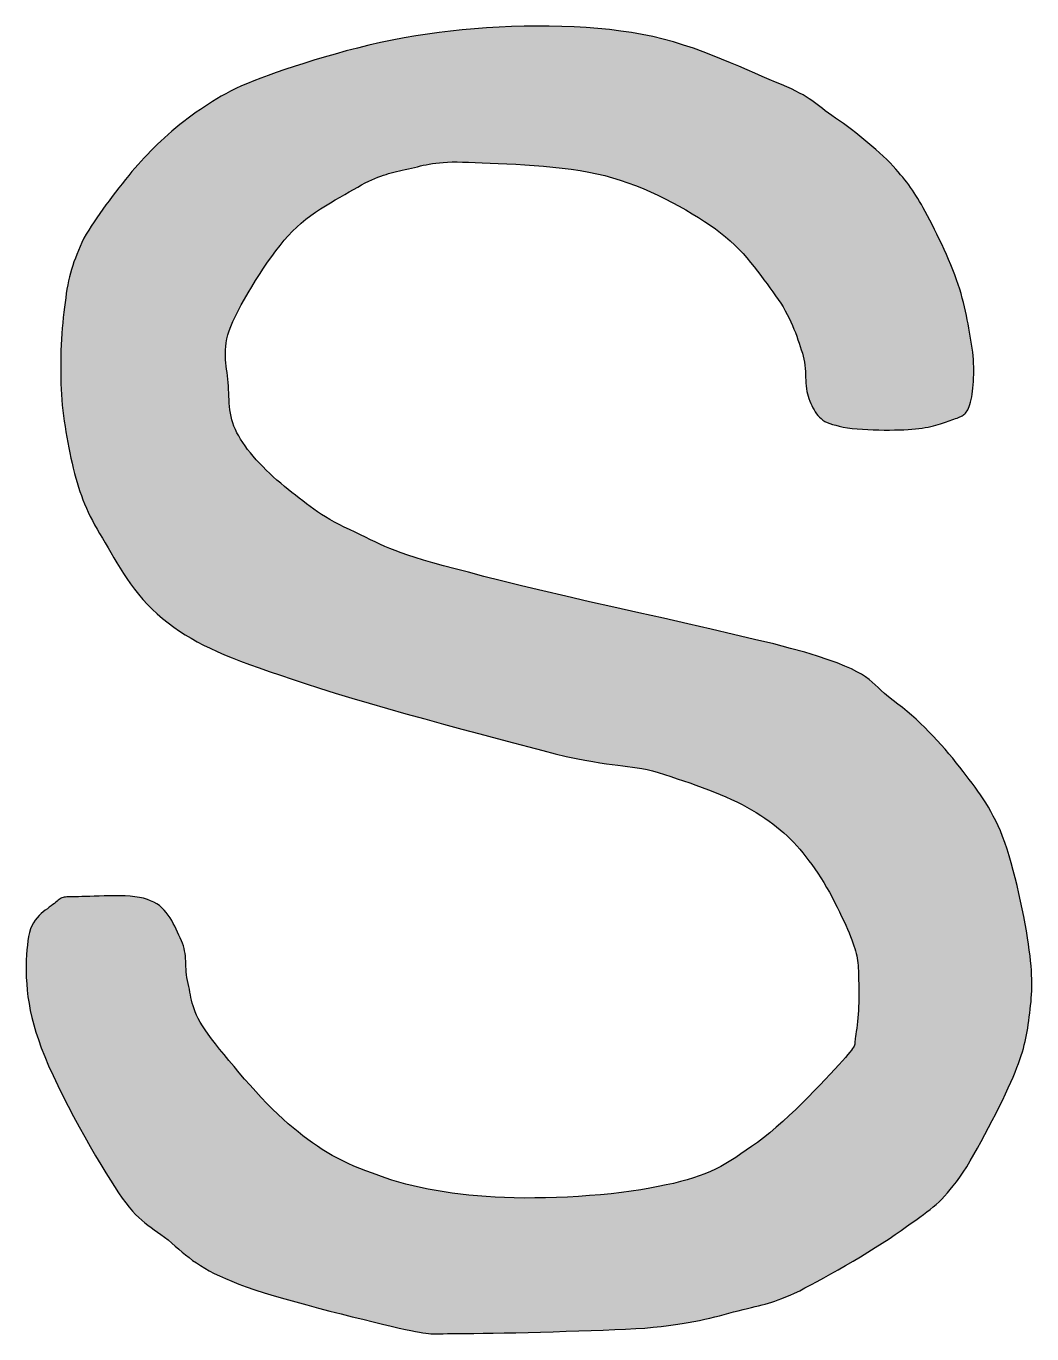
# Model space of a CAD drawing. Header units: millimetres. Extents: x 0 to 420, y 0 to 297.
# Drawn here: x 316.903 to 318.415, y 51.798 to 53.764 of the extents above; entities that cross this region are included whole.
import ezdxf

# ---------------------------------------------------------------- set-up
doc = ezdxf.new("R2010")
doc.units = ezdxf.units.MM
doc.layers.add('291-E-DIAGRAMA', color=5, linetype='Continuous')
doc.layers.add('291-G-ROTULO', color=7, linetype='Continuous')

msp = doc.modelspace()

# ---------------------------------------------------------------- hatches: boundary and pattern name
at = {"layer": '291-G-ROTULO', "true_color": 0x8dc249}
msp.add_hatch(color=7, dxfattribs=at).paths.add_polyline_path([(317.7449, 53.7615), (317.7267, 53.7625), (317.7082, 53.7632), (317.6895, 53.7636), (317.6706, 53.7636), (317.6517, 53.7634), (317.6328, 53.7629), (317.6139, 53.762), (317.5952, 53.7609), (317.5768, 53.7595), (317.5587, 53.7579), (317.541, 53.756), (317.5238, 53.7539), (317.5064, 53.7517), (317.4888, 53.7491), (317.4712, 53.7461), (317.4535, 53.7427), (317.4358, 53.739), (317.4184, 53.7349), (317.4011, 53.7307), (317.3841, 53.7263), (317.3674, 53.7217), (317.3512, 53.717), (317.3354, 53.7123), (317.3203, 53.7076), (317.3058, 53.7029), (317.292, 53.6983), (317.279, 53.6939), (317.2669, 53.6896), (317.2556, 53.6855), (317.2452, 53.6815), (317.2356, 53.6776), (317.2266, 53.6737), (317.2182, 53.6698), (317.2104, 53.6659), (317.2031, 53.6621), (317.1961, 53.6583), (317.1895, 53.6544), (317.1831, 53.6505), (317.1769, 53.6465), (317.1709, 53.6425), (317.1649, 53.6384), (317.1588, 53.6342), (317.1527, 53.6298), (317.1464, 53.6254), (317.1401, 53.6205), (317.134, 53.6156), (317.128, 53.6107), (317.1222, 53.6058), (317.1166, 53.6009), (317.1111, 53.5959), (317.1057, 53.591), (317.1005, 53.586), (317.0954, 53.581), (317.0904, 53.576), (317.0855, 53.5709), (317.0806, 53.5658), (317.0759, 53.5607), (317.0712, 53.5555), (317.0666, 53.5503), (317.0621, 53.5451), (317.0572, 53.539), (317.0522, 53.5329), (317.0473, 53.5266), (317.0423, 53.5204), (317.0374, 53.514), (317.0325, 53.5077), (317.0277, 53.5013), (317.023, 53.4949), (317.0183, 53.4885), (317.0138, 53.4821), (317.0093, 53.4757), (317.0051, 53.4694), (317.001, 53.4631), (316.9971, 53.4569), (316.9933, 53.4508), (316.9898, 53.4447), (316.9869, 53.4384), (316.9842, 53.4323), (316.9816, 53.4264), (316.9792, 53.4206), (316.977, 53.4149), (316.9749, 53.4093), (316.973, 53.4037), (316.9713, 53.398), (316.9696, 53.3924), (316.9681, 53.3866), (316.9668, 53.3807), (316.9656, 53.3747), (316.9644, 53.3685), (316.9634, 53.362), (316.9625, 53.3553), (316.9617, 53.3483), (316.9606, 53.3411), (316.9597, 53.3335), (316.9588, 53.3258), (316.958, 53.3178), (316.9573, 53.3097), (316.9566, 53.3014), (316.9561, 53.293), (316.9557, 53.2846), (316.9554, 53.2761), (316.9551, 53.2676), (316.955, 53.2591), (316.955, 53.2507), (316.955, 53.2423), (316.9551, 53.234), (316.9554, 53.2259), (316.9557, 53.2179), (316.9561, 53.2099), (316.9567, 53.202), (316.9574, 53.194), (316.9583, 53.186), (316.9592, 53.1779), (316.9603, 53.1699), (316.9615, 53.1619), (316.9627, 53.1539), (316.9641, 53.1459), (316.9655, 53.1379), (316.9671, 53.13), (316.9687, 53.1222), (316.9704, 53.1144), (316.9721, 53.1066), (316.9739, 53.099), (316.9758, 53.0914), (316.9777, 53.0843), (316.9797, 53.0775), (316.9817, 53.0709), (316.9838, 53.0643), (316.9861, 53.058), (316.9884, 53.0517), (316.9909, 53.0454), (316.9936, 53.0392), (316.9964, 53.033), (316.9994, 53.0267), (317.0026, 53.0204), (317.006, 53.014), (317.0096, 53.0075), (317.0135, 53.0009), (317.0176, 52.994), (317.022, 52.987), (317.0261, 52.9797), (317.0305, 52.9723), (317.0349, 52.9646), (317.0395, 52.9569), (317.0443, 52.949), (317.0493, 52.9411), (317.0546, 52.9332), (317.0601, 52.9253), (317.0659, 52.9174), (317.072, 52.9096), (317.0784, 52.9019), (317.0852, 52.8944), (317.0923, 52.8871), (317.0999, 52.88), (317.1079, 52.8731), (317.1163, 52.8665), (317.1249, 52.8603), (317.1335, 52.8544), (317.1422, 52.8488), (317.1511, 52.8435), (317.1603, 52.8383), (317.1697, 52.8333), (317.1796, 52.8285), (317.1901, 52.8236), (317.2011, 52.8188), (317.2129, 52.814), (317.2254, 52.8091), (317.2388, 52.8042), (317.2532, 52.799), (317.2686, 52.7937), (317.2852, 52.7881), (317.303, 52.7822), (317.3223, 52.7756), (317.3439, 52.7686), (317.3674, 52.7612), (317.3925, 52.7537), (317.4188, 52.7459), (317.4461, 52.738), (317.474, 52.7301), (317.5022, 52.7223), (317.5304, 52.7145), (317.5582, 52.707), (317.5852, 52.6997), (317.6113, 52.6927), (317.6359, 52.6862), (317.6589, 52.6802), (317.6799, 52.6747), (317.6985, 52.6698), (317.7149, 52.666), (317.7297, 52.6628), (317.7429, 52.6602), (317.7548, 52.6581), (317.7655, 52.6563), (317.7753, 52.6549), (317.7841, 52.6537), (317.7923, 52.6527), (317.8, 52.6518), (317.8073, 52.6509), (317.8145, 52.65), (317.8216, 52.6489), (317.8288, 52.6476), (317.8364, 52.646), (317.8444, 52.6441), (317.8531, 52.6417), (317.8625, 52.6387), (317.872, 52.6356), (317.8816, 52.6324), (317.8911, 52.6293), (317.9006, 52.626), (317.91, 52.6227), (317.9194, 52.6193), (317.9286, 52.6159), (317.9376, 52.6123), (317.9465, 52.6087), (317.9551, 52.6051), (317.9634, 52.6013), (317.9715, 52.5975), (317.9792, 52.5936), (317.9866, 52.5896), (317.9936, 52.5855), (318.0006, 52.5814), (318.0073, 52.5772), (318.0136, 52.573), (318.0198, 52.5688), (318.0257, 52.5645), (318.0313, 52.5601), (318.0368, 52.5557), (318.042, 52.5511), (318.0471, 52.5464), (318.0521, 52.5416), (318.0569, 52.5367), (318.0616, 52.5316), (318.0663, 52.5263), (318.0708, 52.5208), (318.0754, 52.5151), (318.0799, 52.5092), (318.0844, 52.5033), (318.0889, 52.4971), (318.0934, 52.4904), (318.0978, 52.4835), (318.1021, 52.4764), (318.1064, 52.4691), (318.1105, 52.4617), (318.1145, 52.4543), (318.1184, 52.4468), (318.1221, 52.4395), (318.1257, 52.4323), (318.129, 52.4254), (318.1322, 52.4187), (318.1351, 52.4123), (318.1377, 52.4063), (318.1401, 52.4008), (318.1423, 52.3954), (318.1442, 52.3904), (318.1459, 52.3857), (318.1474, 52.3814), (318.1487, 52.3774), (318.1499, 52.3735), (318.1508, 52.3698), (318.1517, 52.3662), (318.1524, 52.3626), (318.1529, 52.359), (318.1533, 52.3554), (318.1537, 52.3517), (318.1539, 52.3478), (318.1541, 52.3437), (318.1542, 52.3393), (318.1542, 52.3346), (318.1545, 52.3295), (318.1547, 52.3243), (318.1549, 52.3188), (318.155, 52.3132), (318.1549, 52.3074), (318.1549, 52.3016), (318.1547, 52.2957), (318.1544, 52.2899), (318.1541, 52.2841), (318.1537, 52.2784), (318.1533, 52.2728), (318.1528, 52.2674), (318.1522, 52.2622), (318.1516, 52.2572), (318.1509, 52.2526), (318.1502, 52.2482), (318.1496, 52.2448), (318.1492, 52.242), (318.1491, 52.2397), (318.149, 52.2377), (318.149, 52.2361), (318.1489, 52.2346), (318.1488, 52.2333), (318.1484, 52.2319), (318.1478, 52.2304), (318.1469, 52.2287), (318.1455, 52.2267), (318.1437, 52.2242), (318.1413, 52.2213), (318.1383, 52.2176), (318.1346, 52.2133), (318.1301, 52.2081), (318.1248, 52.2023), (318.1186, 52.1957), (318.1118, 52.1884), (318.1042, 52.1804), (318.0962, 52.1719), (318.0876, 52.163), (318.0786, 52.1539), (318.0694, 52.1446), (318.0599, 52.1353), (318.0502, 52.1261), (318.0404, 52.1171), (318.0307, 52.1084), (318.0211, 52.1002), (318.0116, 52.0926), (318.0024, 52.0857), (317.9936, 52.0796), (317.9855, 52.0738), (317.9776, 52.0683), (317.9699, 52.0632), (317.9623, 52.0583), (317.9548, 52.0538), (317.9472, 52.0496), (317.9395, 52.0457), (317.9316, 52.042), (317.9235, 52.0385), (317.915, 52.0353), (317.9061, 52.0322), (317.8968, 52.0294), (317.8868, 52.0267), (317.8763, 52.0241), (317.8651, 52.0217), (317.8531, 52.0194), (317.8405, 52.0168), (317.8271, 52.0145), (317.8128, 52.0123), (317.7979, 52.0104), (317.7823, 52.0086), (317.7664, 52.0071), (317.7501, 52.0057), (317.7336, 52.0046), (317.717, 52.0036), (317.7005, 52.0029), (317.684, 52.0024), (317.6679, 52.0022), (317.6521, 52.0021), (317.6368, 52.0023), (317.6221, 52.0027), (317.6081, 52.0033), (317.5947, 52.0042), (317.5815, 52.0052), (317.5686, 52.0064), (317.5559, 52.0078), (317.5434, 52.0094), (317.5312, 52.0112), (317.5192, 52.0132), (317.5075, 52.0154), (317.4961, 52.0177), (317.4849, 52.0203), (317.474, 52.023), (317.4633, 52.0259), (317.4529, 52.029), (317.4428, 52.0323), (317.433, 52.0358), (317.4235, 52.0395), (317.4139, 52.0429), (317.4047, 52.0464), (317.3958, 52.0501), (317.3873, 52.0539), (317.3791, 52.0578), (317.3711, 52.0619), (317.3633, 52.0661), (317.3557, 52.0706), (317.3482, 52.0752), (317.3409, 52.08), (317.3336, 52.085), (317.3263, 52.0903), (317.3191, 52.0958), (317.3118, 52.1015), (317.3044, 52.1075), (317.297, 52.1137), (317.2893, 52.1205), (317.2813, 52.1279), (317.2732, 52.1359), (317.2649, 52.1443), (317.2565, 52.1532), (317.2481, 52.1623), (317.2397, 52.1716), (317.2315, 52.181), (317.2234, 52.1904), (317.2155, 52.1997), (317.2079, 52.2088), (317.2007, 52.2176), (317.1939, 52.2261), (317.1876, 52.2341), (317.1817, 52.2415), (317.1765, 52.2482), (317.172, 52.2548), (317.168, 52.2609), (317.1646, 52.2666), (317.1617, 52.272), (317.1592, 52.2771), (317.1571, 52.2819), (317.1554, 52.2865), (317.1539, 52.2909), (317.1527, 52.2952), (317.1517, 52.2993), (317.1508, 52.3034), (317.15, 52.3075), (317.1492, 52.3116), (317.1484, 52.3158), (317.1475, 52.3201), (317.1464, 52.3245), (317.1454, 52.329), (317.1447, 52.3334), (317.1441, 52.3377), (317.1437, 52.3419), (317.1434, 52.3461), (317.1432, 52.3501), (317.1431, 52.3542), (317.1429, 52.3581), (317.1427, 52.3621), (317.1424, 52.366), (317.1419, 52.3698), (317.1413, 52.3736), (317.1405, 52.3774), (317.1394, 52.3812), (317.1381, 52.385), (317.1364, 52.3888), (317.1345, 52.393), (317.1326, 52.3973), (317.1306, 52.4017), (317.1286, 52.4061), (317.1265, 52.4105), (317.1242, 52.4149), (317.1219, 52.4192), (317.1193, 52.4234), (317.1166, 52.4275), (317.1136, 52.4313), (317.1105, 52.435), (317.107, 52.4384), (317.1033, 52.4416), (317.0993, 52.4444), (317.0949, 52.4469), (317.0902, 52.449), (317.0853, 52.451), (317.0796, 52.4527), (317.0733, 52.454), (317.0665, 52.455), (317.0592, 52.4557), (317.0517, 52.4562), (317.0439, 52.4564), (317.036, 52.4565), (317.0281, 52.4564), (317.0203, 52.4563), (317.0128, 52.456), (317.0055, 52.4558), (316.9987, 52.4555), (316.9924, 52.4552), (316.9867, 52.4551), (316.9818, 52.455), (316.9772, 52.455), (316.9732, 52.455), (316.9698, 52.4549), (316.9668, 52.4549), (316.9643, 52.4547), (316.9621, 52.4545), (316.9602, 52.4542), (316.9585, 52.4538), (316.9569, 52.4532), (316.9555, 52.4526), (316.9541, 52.4517), (316.9527, 52.4508), (316.9512, 52.4496), (316.9496, 52.4483), (316.9478, 52.4467), (316.9457, 52.445), (316.9433, 52.4431), (316.9406, 52.4412), (316.9378, 52.4392), (316.9349, 52.437), (316.9318, 52.4348), (316.9287, 52.4323), (316.9256, 52.4296), (316.9226, 52.4267), (316.9196, 52.4234), (316.9168, 52.4198), (316.9142, 52.4158), (316.9118, 52.4114), (316.9097, 52.4065), (316.9079, 52.4011), (316.9065, 52.3952), (316.9055, 52.3888), (316.9048, 52.3821), (316.9041, 52.375), (316.9036, 52.3675), (316.9032, 52.3596), (316.903, 52.3513), (316.903, 52.3426), (316.9032, 52.3336), (316.9038, 52.3243), (316.9046, 52.3146), (316.9057, 52.3047), (316.9073, 52.2945), (316.9092, 52.284), (316.9116, 52.2734), (316.9144, 52.2625), (316.9177, 52.2514), (316.9216, 52.2402), (316.9258, 52.228), (316.9309, 52.2148), (316.9368, 52.2008), (316.9434, 52.1862), (316.9505, 52.1711), (316.9581, 52.1557), (316.9661, 52.1401), (316.9743, 52.1245), (316.9826, 52.1091), (316.991, 52.094), (316.9993, 52.0794), (317.0074, 52.0655), (317.0152, 52.0523), (317.0227, 52.0401), (317.0296, 52.0291), (317.036, 52.0194), (317.0419, 52.0101), (317.0474, 52.0019), (317.0528, 51.9947), (317.0579, 51.9882), (317.0628, 51.9825), (317.0676, 51.9774), (317.0723, 51.9728), (317.0769, 51.9687), (317.0815, 51.9649), (317.0861, 51.9613), (317.0908, 51.9579), (317.0956, 51.9544), (317.1005, 51.951), (317.1055, 51.9473), (317.1108, 51.9434), (317.1163, 51.9391), (317.1218, 51.9343), (317.1271, 51.9296), (317.1323, 51.9252), (317.1374, 51.9208), (317.1426, 51.9166), (317.1479, 51.9125), (317.1533, 51.9084), (317.159, 51.9045), (317.165, 51.9005), (317.1714, 51.8966), (317.1783, 51.8927), (317.1858, 51.8888), (317.1938, 51.8849), (317.2026, 51.8809), (317.2122, 51.8769), (317.2227, 51.8728), (317.234, 51.8686), (317.2468, 51.8642), (317.2608, 51.8597), (317.2759, 51.8551), (317.2918, 51.8505), (317.3083, 51.8459), (317.3252, 51.8413), (317.3424, 51.8367), (317.3596, 51.8322), (317.3766, 51.8279), (317.3933, 51.8237), (317.4093, 51.8198), (317.4246, 51.816), (317.4388, 51.8126), (317.4519, 51.8094), (317.4636, 51.8066), (317.4733, 51.8045), (317.4815, 51.8028), (317.4884, 51.8014), (317.4942, 51.8002), (317.4993, 51.7994), (317.5037, 51.7988), (317.5077, 51.7983), (317.5115, 51.7981), (317.5155, 51.7979), (317.5197, 51.7979), (317.5244, 51.798), (317.5299, 51.7981), (317.5364, 51.7983), (317.5441, 51.7984), (317.5532, 51.7985), (317.564, 51.7986), (317.5762, 51.7986), (317.59, 51.7987), (317.6053, 51.799), (317.6218, 51.7992), (317.6393, 51.7996), (317.6576, 51.8), (317.6764, 51.8005), (317.6955, 51.8011), (317.7147, 51.8017), (317.7338, 51.8023), (317.7525, 51.8029), (317.7706, 51.8036), (317.788, 51.8044), (317.8043, 51.8051), (317.8194, 51.8058), (317.833, 51.8066), (317.8457, 51.8078), (317.8576, 51.809), (317.8688, 51.8104), (317.8792, 51.8118), (317.889, 51.8133), (317.8983, 51.8148), (317.907, 51.8165), (317.9153, 51.8181), (317.9232, 51.8198), (317.9308, 51.8216), (317.9382, 51.8234), (317.9453, 51.8252), (317.9524, 51.8271), (317.9594, 51.8289), (317.9664, 51.8308), (317.9735, 51.8327), (317.9807, 51.8345), (317.9873, 51.836), (317.9933, 51.8375), (317.9989, 51.8388), (318.0042, 51.8401), (318.0093, 51.8413), (318.0141, 51.8426), (318.0189, 51.844), (318.0238, 51.8455), (318.0287, 51.8471), (318.0338, 51.8489), (318.0393, 51.851), (318.0451, 51.8534), (318.0514, 51.8561), (318.0583, 51.8593), (318.0659, 51.8628), (318.0738, 51.8669), (318.0826, 51.8715), (318.0921, 51.8766), (318.1022, 51.8821), (318.1128, 51.888), (318.1237, 51.8942), (318.1349, 51.9006), (318.1462, 51.9072), (318.1574, 51.9139), (318.1686, 51.9207), (318.1795, 51.9275), (318.1901, 51.9342), (318.2002, 51.9408), (318.2097, 51.9472), (318.2185, 51.9533), (318.2265, 51.9592), (318.2337, 51.9642), (318.2403, 51.9689), (318.2464, 51.9732), (318.252, 51.9773), (318.2572, 51.9812), (318.2621, 51.985), (318.2667, 51.9887), (318.2711, 51.9925), (318.2754, 51.9965), (318.2796, 52.0006), (318.2838, 52.005), (318.288, 52.0097), (318.2923, 52.0148), (318.2969, 52.0204), (318.3017, 52.0266), (318.3068, 52.0334), (318.3118, 52.041), (318.317, 52.0492), (318.3223, 52.058), (318.3278, 52.0674), (318.3333, 52.0772), (318.3389, 52.0872), (318.3444, 52.0975), (318.3499, 52.108), (318.3553, 52.1184), (318.3606, 52.1288), (318.3657, 52.139), (318.3706, 52.1489), (318.3752, 52.1585), (318.3795, 52.1676), (318.3835, 52.1761), (318.3871, 52.184), (318.3899, 52.1913), (318.3925, 52.1981), (318.3949, 52.2045), (318.397, 52.2105), (318.3989, 52.2163), (318.4007, 52.2218), (318.4022, 52.227), (318.4036, 52.2322), (318.4049, 52.2372), (318.406, 52.2422), (318.407, 52.2472), (318.4079, 52.2523), (318.4088, 52.2575), (318.4096, 52.2629), (318.4104, 52.2685), (318.4111, 52.2743), (318.4119, 52.2802), (318.4125, 52.286), (318.4131, 52.2916), (318.4137, 52.2971), (318.4141, 52.3025), (318.4145, 52.308), (318.4148, 52.3136), (318.4149, 52.3192), (318.4149, 52.3251), (318.4148, 52.3311), (318.4146, 52.3374), (318.4142, 52.3441), (318.4137, 52.3511), (318.413, 52.3585), (318.4122, 52.3663), (318.4111, 52.3747), (318.4099, 52.3837), (318.4084, 52.3934), (318.4067, 52.4036), (318.4049, 52.4144), (318.4028, 52.4254), (318.4006, 52.4368), (318.3981, 52.4484), (318.3956, 52.46), (318.3929, 52.4717), (318.39, 52.4832), (318.3871, 52.4946), (318.384, 52.5057), (318.3809, 52.5164), (318.3777, 52.5266), (318.3744, 52.5363), (318.371, 52.5453), (318.3676, 52.5538), (318.3641, 52.5617), (318.3606, 52.5692), (318.357, 52.5763), (318.3533, 52.5831), (318.3496, 52.5897), (318.3458, 52.596), (318.3419, 52.6021), (318.3379, 52.608), (318.3338, 52.6139), (318.3296, 52.6197), (318.3253, 52.6255), (318.3208, 52.6314), (318.3163, 52.6373), (318.3116, 52.6434), (318.3068, 52.6497), (318.3014, 52.6565), (318.2959, 52.6633), (318.2903, 52.67), (318.2846, 52.6767), (318.2787, 52.6834), (318.2727, 52.69), (318.2666, 52.6965), (318.2603, 52.7029), (318.254, 52.7093), (318.2475, 52.7155), (318.2409, 52.7217), (318.2342, 52.7277), (318.2274, 52.7335), (318.2205, 52.7392), (318.2135, 52.7447), (318.2064, 52.7501), (318.1994, 52.7555), (318.1935, 52.7605), (318.1884, 52.7652), (318.1837, 52.7696), (318.1793, 52.7737), (318.1749, 52.7777), (318.1702, 52.7816), (318.165, 52.7855), (318.159, 52.7894), (318.152, 52.7933), (318.1437, 52.7974), (318.1338, 52.8018), (318.1222, 52.8064), (318.1085, 52.8113), (318.0925, 52.8166), (318.0739, 52.8224), (318.0522, 52.8283), (318.0268, 52.8349), (317.9981, 52.8419), (317.9666, 52.8494), (317.9329, 52.8572), (317.8976, 52.8653), (317.8611, 52.8735), (317.8239, 52.8819), (317.7867, 52.8902), (317.7499, 52.8985), (317.7141, 52.9067), (317.6798, 52.9147), (317.6475, 52.9224), (317.6177, 52.9297), (317.5911, 52.9365), (317.568, 52.9428), (317.5481, 52.9479), (317.5303, 52.9526), (317.5145, 52.9569), (317.5004, 52.961), (317.4879, 52.9648), (317.4768, 52.9684), (317.4668, 52.9719), (317.4578, 52.9752), (317.4496, 52.9785), (317.442, 52.9817), (317.4347, 52.985), (317.4277, 52.9883), (317.4206, 52.9917), (317.4133, 52.9953), (317.4056, 52.999), (317.3974, 53.0031), (317.3889, 53.0068), (317.381, 53.0106), (317.3735, 53.0144), (317.3664, 53.0182), (317.3597, 53.022), (317.3532, 53.0259), (317.3471, 53.0297), (317.3411, 53.0337), (317.3354, 53.0376), (317.3298, 53.0417), (317.3243, 53.0458), (317.3189, 53.0499), (317.3135, 53.0541), (317.308, 53.0584), (317.3026, 53.0628), (317.297, 53.0673), (317.2913, 53.0719), (317.2857, 53.0766), (317.2801, 53.0814), (317.2746, 53.0863), (317.2692, 53.0913), (317.2639, 53.0964), (317.2588, 53.1015), (317.2538, 53.1067), (317.249, 53.1119), (317.2444, 53.1171), (317.2401, 53.1223), (317.236, 53.1274), (317.2322, 53.1326), (317.2287, 53.1376), (317.2255, 53.1427), (317.2227, 53.1476), (317.2199, 53.1525), (317.2175, 53.1574), (317.2154, 53.1623), (317.2137, 53.1672), (317.2123, 53.1721), (317.2111, 53.1771), (317.2101, 53.182), (317.2094, 53.187), (317.2088, 53.192), (317.2084, 53.197), (317.208, 53.2021), (317.2077, 53.2072), (317.2075, 53.2123), (317.2072, 53.2174), (317.207, 53.2226), (317.2066, 53.2279), (317.2062, 53.2331), (317.2057, 53.2381), (317.2051, 53.243), (317.2044, 53.2478), (317.2039, 53.2526), (317.2033, 53.2574), (317.2029, 53.2622), (317.2026, 53.267), (317.2025, 53.272), (317.2027, 53.2771), (317.2031, 53.2823), (317.2038, 53.2877), (317.2049, 53.2934), (317.2064, 53.2994), (317.2083, 53.3056), (317.2107, 53.3122), (317.2139, 53.3196), (317.2177, 53.3275), (317.2218, 53.3359), (317.2264, 53.3445), (317.2313, 53.3535), (317.2366, 53.3626), (317.2421, 53.3719), (317.2478, 53.3812), (317.2537, 53.3905), (317.2598, 53.3997), (317.266, 53.4087), (317.2722, 53.4175), (317.2785, 53.426), (317.2847, 53.434), (317.2909, 53.4417), (317.297, 53.4487), (317.3032, 53.4553), (317.3097, 53.4616), (317.3165, 53.4676), (317.3235, 53.4733), (317.3308, 53.4788), (317.3381, 53.484), (317.3455, 53.4889), (317.3529, 53.4936), (317.3604, 53.4981), (317.3677, 53.5025), (317.3749, 53.5066), (317.382, 53.5105), (317.3888, 53.5144), (317.3953, 53.518), (317.4015, 53.5216), (317.4074, 53.525), (317.4129, 53.5279), (317.418, 53.5304), (317.4228, 53.5327), (317.4274, 53.5347), (317.4318, 53.5365), (317.436, 53.5381), (317.44, 53.5395), (317.444, 53.5408), (317.448, 53.542), (317.4519, 53.5431), (317.4559, 53.5441), (317.4599, 53.545), (317.4641, 53.546), (317.4684, 53.547), (317.4729, 53.548), (317.4777, 53.5491), (317.4824, 53.5502), (317.487, 53.5513), (317.4914, 53.5524), (317.4957, 53.5535), (317.5001, 53.5545), (317.5045, 53.5554), (317.509, 53.5563), (317.5138, 53.5571), (317.5188, 53.5578), (317.5242, 53.5584), (317.5301, 53.5589), (317.5364, 53.5593), (317.5433, 53.5595), (317.5508, 53.5595), (317.559, 53.5594), (317.568, 53.5591), (317.5779, 53.5588), (317.5887, 53.5584), (317.6004, 53.5579), (317.6127, 53.5574), (317.6256, 53.5568), (317.639, 53.5561), (317.6527, 53.5553), (317.6666, 53.5544), (317.6807, 53.5532), (317.6947, 53.5519), (317.7087, 53.5504), (317.7224, 53.5487), (317.7358, 53.5467), (317.7487, 53.5444), (317.7611, 53.5419), (317.7728, 53.5391), (317.7844, 53.5358), (317.7961, 53.5322), (317.8076, 53.5283), (317.8191, 53.524), (317.8305, 53.5194), (317.8417, 53.5145), (317.8528, 53.5095), (317.8636, 53.5042), (317.8742, 53.4987), (317.8845, 53.4932), (317.8946, 53.4875), (317.9043, 53.4817), (317.9137, 53.476), (317.9227, 53.4702), (317.9312, 53.4644), (317.9394, 53.4588), (317.9471, 53.453), (317.9545, 53.447), (317.9615, 53.4409), (317.9682, 53.4346), (317.9746, 53.4282), (317.9807, 53.4217), (317.9865, 53.4152), (317.9921, 53.4086), (317.9974, 53.402), (318.0025, 53.3954), (318.0075, 53.3889), (318.0122, 53.3825), (318.0168, 53.3762), (318.0212, 53.3701), (318.0255, 53.3641), (318.0297, 53.3584), (318.0337, 53.3527), (318.0375, 53.3471), (318.0409, 53.3415), (318.0442, 53.3359), (318.0472, 53.3303), (318.05, 53.3247), (318.0526, 53.3192), (318.0551, 53.3137), (318.0573, 53.3083), (318.0595, 53.3029), (318.0614, 53.2976), (318.0633, 53.2923), (318.0651, 53.2871), (318.0667, 53.282), (318.0683, 53.277), (318.0699, 53.2721), (318.0712, 53.2675), (318.0723, 53.263), (318.0731, 53.2584), (318.0737, 53.2538), (318.0741, 53.2492), (318.0745, 53.2446), (318.0747, 53.2401), (318.0749, 53.2357), (318.0751, 53.2313), (318.0753, 53.227), (318.0756, 53.2228), (318.0761, 53.2187), (318.0767, 53.2147), (318.0775, 53.2109), (318.0786, 53.2073), (318.0799, 53.2038), (318.0814, 53.2001), (318.0829, 53.1966), (318.0844, 53.1932), (318.0859, 53.1899), (318.0875, 53.1868), (318.0893, 53.1839), (318.0911, 53.1811), (318.0932, 53.1785), (318.0955, 53.176), (318.098, 53.1737), (318.1008, 53.1716), (318.1039, 53.1696), (318.1073, 53.1679), (318.1112, 53.1663), (318.1154, 53.1649), (318.1201, 53.1637), (318.1253, 53.1622), (318.1313, 53.161), (318.1379, 53.1599), (318.145, 53.159), (318.1525, 53.1583), (318.1603, 53.1577), (318.1684, 53.1572), (318.1765, 53.1569), (318.1847, 53.1567), (318.1928, 53.1565), (318.2007, 53.1565), (318.2084, 53.1566), (318.2157, 53.1568), (318.2226, 53.157), (318.2289, 53.1573), (318.2345, 53.1576), (318.24, 53.1581), (318.2451, 53.1586), (318.25, 53.1593), (318.2546, 53.1601), (318.259, 53.161), (318.2631, 53.1619), (318.2669, 53.1629), (318.2706, 53.1639), (318.2741, 53.1649), (318.2774, 53.166), (318.2806, 53.1671), (318.2836, 53.1681), (318.2865, 53.1691), (318.2893, 53.17), (318.292, 53.1709), (318.2947, 53.1717), (318.2976, 53.1727), (318.3002, 53.1737), (318.3026, 53.1746), (318.3047, 53.1754), (318.3067, 53.1762), (318.3084, 53.177), (318.31, 53.1778), (318.3115, 53.1787), (318.3129, 53.1797), (318.3141, 53.1808), (318.3153, 53.1821), (318.3164, 53.1835), (318.3175, 53.1852), (318.3186, 53.1871), (318.3197, 53.1893), (318.3208, 53.1918), (318.3219, 53.1949), (318.3229, 53.1984), (318.3238, 53.2022), (318.3246, 53.2062), (318.3253, 53.2105), (318.3259, 53.215), (318.3264, 53.2197), (318.3268, 53.2246), (318.3272, 53.2297), (318.3274, 53.2349), (318.3275, 53.2402), (318.3276, 53.2457), (318.3275, 53.2512), (318.3274, 53.2568), (318.3272, 53.2624), (318.3268, 53.268), (318.326, 53.2737), (318.3252, 53.2795), (318.3243, 53.2854), (318.3234, 53.2914), (318.3224, 53.2974), (318.3214, 53.3035), (318.3202, 53.3097), (318.319, 53.316), (318.3178, 53.3223), (318.3165, 53.3287), (318.315, 53.3352), (318.3136, 53.3417), (318.312, 53.3483), (318.3103, 53.355), (318.3086, 53.3617), (318.3068, 53.3684), (318.3044, 53.3753), (318.3018, 53.3825), (318.299, 53.3898), (318.2961, 53.3973), (318.2929, 53.405), (318.2897, 53.4127), (318.2864, 53.4204), (318.2829, 53.4281), (318.2794, 53.4358), (318.2758, 53.4434), (318.2722, 53.4509), (318.2686, 53.4582), (318.2651, 53.4653), (318.2615, 53.4721), (318.258, 53.4787), (318.2546, 53.4849), (318.2516, 53.4903), (318.2488, 53.4954), (318.246, 53.5003), (318.2434, 53.5048), (318.2407, 53.5092), (318.2381, 53.5133), (318.2354, 53.5173), (318.2327, 53.5212), (318.23, 53.5251), (318.2271, 53.5289), (318.2241, 53.5327), (318.221, 53.5365), (318.2176, 53.5404), (318.2141, 53.5445), (318.2104, 53.5487), (318.2064, 53.5531), (318.2017, 53.558), (318.1967, 53.5631), (318.1915, 53.5681), (318.186, 53.5732), (318.1803, 53.5783), (318.1745, 53.5834), (318.1685, 53.5885), (318.1625, 53.5935), (318.1563, 53.5985), (318.1501, 53.6033), (318.1439, 53.6081), (318.1378, 53.6127), (318.1317, 53.6171), (318.1257, 53.6214), (318.1198, 53.6255), (318.114, 53.6294), (318.109, 53.633), (318.1044, 53.6365), (318.1001, 53.6398), (318.0961, 53.6429), (318.0921, 53.6459), (318.0882, 53.6488), (318.0843, 53.6517), (318.0802, 53.6545), (318.0758, 53.6573), (318.071, 53.6602), (318.0658, 53.6631), (318.0601, 53.6661), (318.0537, 53.6692), (318.0466, 53.6725), (318.0386, 53.6759), (318.0297, 53.6796), (318.02, 53.6836), (318.0095, 53.688), (317.9985, 53.6929), (317.9868, 53.698), (317.9746, 53.7033), (317.9618, 53.7087), (317.9486, 53.7142), (317.9349, 53.7197), (317.9207, 53.7251), (317.9062, 53.7304), (317.8913, 53.7353), (317.8761, 53.74), (317.8607, 53.7443), (317.8449, 53.748), (317.829, 53.7513), (317.8129, 53.7539), (317.7968, 53.7563), (317.78, 53.7584), (317.7627, 53.7601)])

# ---------------------------------------------------------------- linework, layer by layer
at = {"layer": '291-E-DIAGRAMA'}
msp.add_lwpolyline([(317.8129, 53.7539), (317.7968, 53.7563), (317.78, 53.7584), (317.7627, 53.7601), (317.7449, 53.7615), (317.7267, 53.7625), (317.7082, 53.7632), (317.6895, 53.7636), (317.6706, 53.7636), (317.6517, 53.7634), (317.6328, 53.7629), (317.6139, 53.762), (317.5952, 53.7609), (317.5768, 53.7595), (317.5587, 53.7579), (317.541, 53.756), (317.5238, 53.7539), (317.5064, 53.7517), (317.4888, 53.7491), (317.4712, 53.7461), (317.4535, 53.7427), (317.4358, 53.739), (317.4184, 53.7349), (317.4011, 53.7307), (317.3841, 53.7263), (317.3674, 53.7217), (317.3512, 53.717), (317.3354, 53.7123), (317.3203, 53.7076), (317.3058, 53.7029), (317.292, 53.6983), (317.279, 53.6939), (317.2669, 53.6896), (317.2556, 53.6855), (317.2452, 53.6815), (317.2356, 53.6776), (317.2266, 53.6737), (317.2182, 53.6698), (317.2104, 53.6659), (317.2031, 53.6621), (317.1961, 53.6583), (317.1895, 53.6544), (317.1831, 53.6505), (317.1769, 53.6465), (317.1709, 53.6425), (317.1649, 53.6384), (317.1588, 53.6342), (317.1527, 53.6298), (317.1464, 53.6254), (317.1401, 53.6205), (317.134, 53.6156), (317.128, 53.6107), (317.1222, 53.6058), (317.1166, 53.6009), (317.1111, 53.5959), (317.1057, 53.591), (317.1005, 53.586), (317.0954, 53.581), (317.0904, 53.576), (317.0855, 53.5709), (317.0806, 53.5658), (317.0759, 53.5607), (317.0712, 53.5555), (317.0666, 53.5503), (317.0621, 53.5451), (317.0572, 53.539), (317.0522, 53.5329), (317.0473, 53.5266), (317.0423, 53.5204), (317.0374, 53.514), (317.0325, 53.5077), (317.0277, 53.5013), (317.023, 53.4949), (317.0183, 53.4885), (317.0138, 53.4821), (317.0093, 53.4757), (317.0051, 53.4694), (317.001, 53.4631), (316.9971, 53.4569), (316.9933, 53.4508), (316.9898, 53.4447), (316.9869, 53.4384), (316.9842, 53.4323), (316.9816, 53.4264), (316.9792, 53.4206), (316.977, 53.4149), (316.9749, 53.4093), (316.973, 53.4037), (316.9713, 53.398), (316.9696, 53.3924), (316.9681, 53.3866), (316.9668, 53.3807), (316.9656, 53.3747), (316.9644, 53.3685), (316.9634, 53.362), (316.9625, 53.3553), (316.9617, 53.3483), (316.9606, 53.3411), (316.9597, 53.3335), (316.9588, 53.3258), (316.958, 53.3178), (316.9573, 53.3097), (316.9566, 53.3014), (316.9561, 53.293), (316.9557, 53.2846), (316.9554, 53.2761), (316.9551, 53.2676), (316.955, 53.2591), (316.955, 53.2507), (316.955, 53.2423), (316.9551, 53.234), (316.9554, 53.2259), (316.9557, 53.2179), (316.9561, 53.2099), (316.9567, 53.202), (316.9574, 53.194), (316.9583, 53.186), (316.9592, 53.1779), (316.9603, 53.1699), (316.9615, 53.1619), (316.9627, 53.1539), (316.9641, 53.1459), (316.9655, 53.1379), (316.9671, 53.13), (316.9687, 53.1222), (316.9704, 53.1144), (316.9721, 53.1066), (316.9739, 53.099), (316.9758, 53.0914), (316.9777, 53.0843), (316.9797, 53.0775), (316.9817, 53.0709), (316.9838, 53.0643), (316.9861, 53.058), (316.9884, 53.0517), (316.9909, 53.0454), (316.9936, 53.0392), (316.9964, 53.033), (316.9994, 53.0267), (317.0026, 53.0204), (317.006, 53.014), (317.0096, 53.0075), (317.0135, 53.0009), (317.0176, 52.994), (317.022, 52.987), (317.0261, 52.9797), (317.0305, 52.9723), (317.0349, 52.9646), (317.0395, 52.9569), (317.0443, 52.949), (317.0493, 52.9411), (317.0546, 52.9332), (317.0601, 52.9253), (317.0659, 52.9174), (317.072, 52.9096), (317.0784, 52.9019), (317.0852, 52.8944), (317.0923, 52.8871), (317.0999, 52.88), (317.1079, 52.8731), (317.1163, 52.8665), (317.1249, 52.8603), (317.1335, 52.8544), (317.1422, 52.8488), (317.1511, 52.8435), (317.1603, 52.8383), (317.1697, 52.8333), (317.1796, 52.8285), (317.1901, 52.8236), (317.2011, 52.8188), (317.2129, 52.814), (317.2254, 52.8091), (317.2388, 52.8042), (317.2532, 52.799), (317.2686, 52.7937), (317.2852, 52.7881), (317.303, 52.7822), (317.3223, 52.7756), (317.3439, 52.7686), (317.3674, 52.7612), (317.3925, 52.7537), (317.4188, 52.7459), (317.4461, 52.738), (317.474, 52.7301), (317.5022, 52.7223), (317.5304, 52.7145), (317.5582, 52.707), (317.5852, 52.6997), (317.6113, 52.6927), (317.6359, 52.6862), (317.6589, 52.6802), (317.6799, 52.6747), (317.6985, 52.6698), (317.7149, 52.666), (317.7297, 52.6628), (317.7429, 52.6602), (317.7548, 52.6581), (317.7655, 52.6563), (317.7753, 52.6549), (317.7841, 52.6537), (317.7923, 52.6527), (317.8, 52.6518), (317.8073, 52.6509), (317.8145, 52.65), (317.8216, 52.6489), (317.8288, 52.6476), (317.8364, 52.646), (317.8444, 52.6441), (317.8531, 52.6417), (317.8625, 52.6387), (317.872, 52.6356), (317.8816, 52.6324), (317.8911, 52.6293), (317.9006, 52.626), (317.91, 52.6227), (317.9194, 52.6193), (317.9286, 52.6159), (317.9376, 52.6123), (317.9465, 52.6087), (317.9551, 52.6051), (317.9634, 52.6013), (317.9715, 52.5975), (317.9792, 52.5936), (317.9866, 52.5896), (317.9936, 52.5855), (318.0006, 52.5814), (318.0073, 52.5772), (318.0136, 52.573), (318.0198, 52.5688), (318.0257, 52.5645), (318.0313, 52.5601), (318.0368, 52.5557), (318.042, 52.5511), (318.0471, 52.5464), (318.0521, 52.5416), (318.0569, 52.5367), (318.0616, 52.5316), (318.0663, 52.5263), (318.0708, 52.5208), (318.0754, 52.5151), (318.0799, 52.5092), (318.0844, 52.5033), (318.0889, 52.4971), (318.0934, 52.4904), (318.0978, 52.4835), (318.1021, 52.4764), (318.1064, 52.4691), (318.1105, 52.4617), (318.1145, 52.4543), (318.1184, 52.4468), (318.1221, 52.4395), (318.1257, 52.4323), (318.129, 52.4254), (318.1322, 52.4187), (318.1351, 52.4123), (318.1377, 52.4063), (318.1401, 52.4008), (318.1423, 52.3954), (318.1442, 52.3904), (318.1459, 52.3857), (318.1474, 52.3814), (318.1487, 52.3774), (318.1499, 52.3735), (318.1508, 52.3698), (318.1517, 52.3662), (318.1524, 52.3626), (318.1529, 52.359), (318.1533, 52.3554), (318.1537, 52.3517), (318.1539, 52.3478), (318.1541, 52.3437), (318.1542, 52.3393), (318.1542, 52.3346), (318.1545, 52.3295), (318.1547, 52.3243), (318.1549, 52.3188), (318.155, 52.3132), (318.1549, 52.3074), (318.1549, 52.3016), (318.1547, 52.2957), (318.1544, 52.2899), (318.1541, 52.2841), (318.1537, 52.2784), (318.1533, 52.2728), (318.1528, 52.2674), (318.1522, 52.2622), (318.1516, 52.2572), (318.1509, 52.2526), (318.1502, 52.2482), (318.1496, 52.2448), (318.1492, 52.242), (318.1491, 52.2397), (318.149, 52.2377), (318.149, 52.2361), (318.1489, 52.2346), (318.1488, 52.2333), (318.1484, 52.2319), (318.1478, 52.2304), (318.1469, 52.2287), (318.1455, 52.2267), (318.1437, 52.2242), (318.1413, 52.2213), (318.1383, 52.2176), (318.1346, 52.2133), (318.1301, 52.2081), (318.1248, 52.2023), (318.1186, 52.1957), (318.1118, 52.1884), (318.1042, 52.1804), (318.0962, 52.1719), (318.0876, 52.163), (318.0786, 52.1539), (318.0694, 52.1446), (318.0599, 52.1353), (318.0502, 52.1261), (318.0404, 52.1171), (318.0307, 52.1084), (318.0211, 52.1002), (318.0116, 52.0926), (318.0024, 52.0857), (317.9936, 52.0796), (317.9855, 52.0738), (317.9776, 52.0683), (317.9699, 52.0632), (317.9623, 52.0583), (317.9548, 52.0538), (317.9472, 52.0496), (317.9395, 52.0457), (317.9316, 52.042), (317.9235, 52.0385), (317.915, 52.0353), (317.9061, 52.0322), (317.8968, 52.0294), (317.8868, 52.0267), (317.8763, 52.0241), (317.8651, 52.0217), (317.8531, 52.0194), (317.8405, 52.0168), (317.8271, 52.0145), (317.8128, 52.0123), (317.7979, 52.0104), (317.7823, 52.0086), (317.7664, 52.0071), (317.7501, 52.0057), (317.7336, 52.0046), (317.717, 52.0036), (317.7005, 52.0029), (317.684, 52.0024), (317.6679, 52.0022), (317.6521, 52.0021), (317.6368, 52.0023), (317.6221, 52.0027), (317.6081, 52.0033), (317.5947, 52.0042), (317.5815, 52.0052), (317.5686, 52.0064), (317.5559, 52.0078), (317.5434, 52.0094), (317.5312, 52.0112), (317.5192, 52.0132), (317.5075, 52.0154), (317.4961, 52.0177), (317.4849, 52.0203), (317.474, 52.023), (317.4633, 52.0259), (317.4529, 52.029), (317.4428, 52.0323), (317.433, 52.0358), (317.4235, 52.0395), (317.4139, 52.0429), (317.4047, 52.0464), (317.3958, 52.0501), (317.3873, 52.0539), (317.3791, 52.0578), (317.3711, 52.0619), (317.3633, 52.0661), (317.3557, 52.0706), (317.3482, 52.0752), (317.3409, 52.08), (317.3336, 52.085), (317.3263, 52.0903), (317.3191, 52.0958), (317.3118, 52.1015), (317.3044, 52.1075), (317.297, 52.1137), (317.2893, 52.1205), (317.2813, 52.1279), (317.2732, 52.1359), (317.2649, 52.1443), (317.2565, 52.1532), (317.2481, 52.1623), (317.2397, 52.1716), (317.2315, 52.181), (317.2234, 52.1904), (317.2155, 52.1997), (317.2079, 52.2088), (317.2007, 52.2176), (317.1939, 52.2261), (317.1876, 52.2341), (317.1817, 52.2415), (317.1765, 52.2482), (317.172, 52.2548), (317.168, 52.2609), (317.1646, 52.2666), (317.1617, 52.272), (317.1592, 52.2771), (317.1571, 52.2819), (317.1554, 52.2865), (317.1539, 52.2909), (317.1527, 52.2952), (317.1517, 52.2993), (317.1508, 52.3034), (317.15, 52.3075), (317.1492, 52.3116), (317.1484, 52.3158), (317.1475, 52.3201), (317.1464, 52.3245), (317.1454, 52.329), (317.1447, 52.3334), (317.1441, 52.3377), (317.1437, 52.3419), (317.1434, 52.3461), (317.1432, 52.3501), (317.1431, 52.3542), (317.1429, 52.3581), (317.1427, 52.3621), (317.1424, 52.366), (317.1419, 52.3698), (317.1413, 52.3736), (317.1405, 52.3774), (317.1394, 52.3812), (317.1381, 52.385), (317.1364, 52.3888), (317.1345, 52.393), (317.1326, 52.3973), (317.1306, 52.4017), (317.1286, 52.4061), (317.1265, 52.4105), (317.1242, 52.4149), (317.1219, 52.4192), (317.1193, 52.4234), (317.1166, 52.4275), (317.1136, 52.4313), (317.1105, 52.435), (317.107, 52.4384), (317.1033, 52.4416), (317.0993, 52.4444), (317.0949, 52.4469), (317.0902, 52.449), (317.0853, 52.451), (317.0796, 52.4527), (317.0733, 52.454), (317.0665, 52.455), (317.0592, 52.4557), (317.0517, 52.4562), (317.0439, 52.4564), (317.036, 52.4565), (317.0281, 52.4564), (317.0203, 52.4563), (317.0128, 52.456), (317.0055, 52.4558), (316.9987, 52.4555), (316.9924, 52.4552), (316.9867, 52.4551), (316.9818, 52.455), (316.9772, 52.455), (316.9732, 52.455), (316.9698, 52.4549), (316.9668, 52.4549), (316.9643, 52.4547), (316.9621, 52.4545), (316.9602, 52.4542), (316.9585, 52.4538), (316.9569, 52.4532), (316.9555, 52.4526), (316.9541, 52.4517), (316.9527, 52.4508), (316.9512, 52.4496), (316.9496, 52.4483), (316.9478, 52.4467), (316.9457, 52.445), (316.9433, 52.4431), (316.9406, 52.4412), (316.9378, 52.4392), (316.9349, 52.437), (316.9318, 52.4348), (316.9287, 52.4323), (316.9256, 52.4296), (316.9226, 52.4267), (316.9196, 52.4234), (316.9168, 52.4198), (316.9142, 52.4158), (316.9118, 52.4114), (316.9097, 52.4065), (316.9079, 52.4011), (316.9065, 52.3952), (316.9055, 52.3888), (316.9048, 52.3821), (316.9041, 52.375), (316.9036, 52.3675), (316.9032, 52.3596), (316.903, 52.3513), (316.903, 52.3426), (316.9032, 52.3336), (316.9038, 52.3243), (316.9046, 52.3146), (316.9057, 52.3047), (316.9073, 52.2945), (316.9092, 52.284), (316.9116, 52.2734), (316.9144, 52.2625), (316.9177, 52.2514), (316.9216, 52.2402), (316.9258, 52.228), (316.9309, 52.2148), (316.9368, 52.2008), (316.9434, 52.1862), (316.9505, 52.1711), (316.9581, 52.1557), (316.9661, 52.1401), (316.9743, 52.1245), (316.9826, 52.1091), (316.991, 52.094), (316.9993, 52.0794), (317.0074, 52.0655), (317.0152, 52.0523), (317.0227, 52.0401), (317.0296, 52.0291), (317.036, 52.0194), (317.0419, 52.0101), (317.0474, 52.0019), (317.0528, 51.9947), (317.0579, 51.9882), (317.0628, 51.9825), (317.0676, 51.9774), (317.0723, 51.9728), (317.0769, 51.9687), (317.0815, 51.9649), (317.0861, 51.9613), (317.0908, 51.9579), (317.0956, 51.9544), (317.1005, 51.951), (317.1055, 51.9473), (317.1108, 51.9434), (317.1163, 51.9391), (317.1218, 51.9343), (317.1271, 51.9296), (317.1323, 51.9252), (317.1374, 51.9208), (317.1426, 51.9166), (317.1479, 51.9125), (317.1533, 51.9084), (317.159, 51.9045), (317.165, 51.9005), (317.1714, 51.8966), (317.1783, 51.8927), (317.1858, 51.8888), (317.1938, 51.8849), (317.2026, 51.8809), (317.2122, 51.8769), (317.2227, 51.8728), (317.234, 51.8686), (317.2468, 51.8642), (317.2608, 51.8597), (317.2759, 51.8551), (317.2918, 51.8505), (317.3083, 51.8459), (317.3252, 51.8413), (317.3424, 51.8367), (317.3596, 51.8322), (317.3766, 51.8279), (317.3933, 51.8237), (317.4093, 51.8198), (317.4246, 51.816), (317.4388, 51.8126), (317.4519, 51.8094), (317.4636, 51.8066), (317.4733, 51.8045), (317.4815, 51.8028), (317.4884, 51.8014), (317.4942, 51.8002), (317.4993, 51.7994), (317.5037, 51.7988), (317.5077, 51.7983), (317.5115, 51.7981), (317.5155, 51.7979), (317.5197, 51.7979), (317.5244, 51.798), (317.5299, 51.7981), (317.5364, 51.7983), (317.5441, 51.7984), (317.5532, 51.7985), (317.564, 51.7986), (317.5762, 51.7986), (317.59, 51.7987), (317.6053, 51.799), (317.6218, 51.7992), (317.6393, 51.7996), (317.6576, 51.8), (317.6764, 51.8005), (317.6955, 51.8011), (317.7147, 51.8017), (317.7338, 51.8023), (317.7525, 51.8029), (317.7706, 51.8036), (317.788, 51.8044), (317.8043, 51.8051), (317.8194, 51.8058), (317.833, 51.8066), (317.8457, 51.8078), (317.8576, 51.809), (317.8688, 51.8104), (317.8792, 51.8118), (317.889, 51.8133), (317.8983, 51.8148), (317.907, 51.8165), (317.9153, 51.8181), (317.9232, 51.8198), (317.9308, 51.8216), (317.9382, 51.8234), (317.9453, 51.8252), (317.9524, 51.8271), (317.9594, 51.8289), (317.9664, 51.8308), (317.9735, 51.8327), (317.9807, 51.8345), (317.9873, 51.836), (317.9933, 51.8375), (317.9989, 51.8388), (318.0042, 51.8401), (318.0093, 51.8413), (318.0141, 51.8426), (318.0189, 51.844), (318.0238, 51.8455), (318.0287, 51.8471), (318.0338, 51.8489), (318.0393, 51.851), (318.0451, 51.8534), (318.0514, 51.8561), (318.0583, 51.8593), (318.0659, 51.8628), (318.0738, 51.8669), (318.0826, 51.8715), (318.0921, 51.8766), (318.1022, 51.8821), (318.1128, 51.888), (318.1237, 51.8942), (318.1349, 51.9006), (318.1462, 51.9072), (318.1574, 51.9139), (318.1686, 51.9207), (318.1795, 51.9275), (318.1901, 51.9342), (318.2002, 51.9408), (318.2097, 51.9472), (318.2185, 51.9533), (318.2265, 51.9592), (318.2337, 51.9642), (318.2403, 51.9689), (318.2464, 51.9732), (318.252, 51.9773), (318.2572, 51.9812), (318.2621, 51.985), (318.2667, 51.9887), (318.2711, 51.9925), (318.2754, 51.9965), (318.2796, 52.0006), (318.2838, 52.005), (318.288, 52.0097), (318.2923, 52.0148), (318.2969, 52.0204), (318.3017, 52.0266), (318.3068, 52.0334), (318.3118, 52.041), (318.317, 52.0492), (318.3223, 52.058), (318.3278, 52.0674), (318.3333, 52.0772), (318.3389, 52.0872), (318.3444, 52.0975), (318.3499, 52.108), (318.3553, 52.1184), (318.3606, 52.1288), (318.3657, 52.139), (318.3706, 52.1489), (318.3752, 52.1585), (318.3795, 52.1676), (318.3835, 52.1761), (318.3871, 52.184), (318.3899, 52.1913), (318.3925, 52.1981), (318.3949, 52.2045), (318.397, 52.2105), (318.3989, 52.2163), (318.4007, 52.2218), (318.4022, 52.227), (318.4036, 52.2322), (318.4049, 52.2372), (318.406, 52.2422), (318.407, 52.2472), (318.4079, 52.2523), (318.4088, 52.2575), (318.4096, 52.2629), (318.4104, 52.2685), (318.4111, 52.2743), (318.4119, 52.2802), (318.4125, 52.286), (318.4131, 52.2916), (318.4137, 52.2971), (318.4141, 52.3025), (318.4145, 52.308), (318.4148, 52.3136), (318.4149, 52.3192), (318.4149, 52.3251), (318.4148, 52.3311), (318.4146, 52.3374), (318.4142, 52.3441), (318.4137, 52.3511), (318.413, 52.3585), (318.4122, 52.3663), (318.4111, 52.3747), (318.4099, 52.3837), (318.4084, 52.3934), (318.4067, 52.4036), (318.4049, 52.4144), (318.4028, 52.4254), (318.4006, 52.4368), (318.3981, 52.4484), (318.3956, 52.46), (318.3929, 52.4717), (318.39, 52.4832), (318.3871, 52.4946), (318.384, 52.5057), (318.3809, 52.5164), (318.3777, 52.5266), (318.3744, 52.5363), (318.371, 52.5453), (318.3676, 52.5538), (318.3641, 52.5617), (318.3606, 52.5692), (318.357, 52.5763), (318.3533, 52.5831), (318.3496, 52.5897), (318.3458, 52.596), (318.3419, 52.6021), (318.3379, 52.608), (318.3338, 52.6139), (318.3296, 52.6197), (318.3253, 52.6255), (318.3208, 52.6314), (318.3163, 52.6373), (318.3116, 52.6434), (318.3068, 52.6497), (318.3014, 52.6565), (318.2959, 52.6633), (318.2903, 52.67), (318.2846, 52.6767), (318.2787, 52.6834), (318.2727, 52.69), (318.2666, 52.6965), (318.2603, 52.7029), (318.254, 52.7093), (318.2475, 52.7155), (318.2409, 52.7217), (318.2342, 52.7277), (318.2274, 52.7335), (318.2205, 52.7392), (318.2135, 52.7447), (318.2064, 52.7501), (318.1994, 52.7555), (318.1935, 52.7605), (318.1884, 52.7652), (318.1837, 52.7696), (318.1793, 52.7737), (318.1749, 52.7777), (318.1702, 52.7816), (318.165, 52.7855), (318.159, 52.7894), (318.152, 52.7933), (318.1437, 52.7974), (318.1338, 52.8018), (318.1222, 52.8064), (318.1085, 52.8113), (318.0925, 52.8166), (318.0739, 52.8224), (318.0522, 52.8283), (318.0268, 52.8349), (317.9981, 52.8419), (317.9666, 52.8494), (317.9329, 52.8572), (317.8976, 52.8653), (317.8611, 52.8735), (317.8239, 52.8819), (317.7867, 52.8902), (317.7499, 52.8985), (317.7141, 52.9067), (317.6798, 52.9147), (317.6475, 52.9224), (317.6177, 52.9297), (317.5911, 52.9365), (317.568, 52.9428), (317.5481, 52.9479), (317.5303, 52.9526), (317.5145, 52.9569), (317.5004, 52.961), (317.4879, 52.9648), (317.4768, 52.9684), (317.4668, 52.9719), (317.4578, 52.9752), (317.4496, 52.9785), (317.442, 52.9817), (317.4347, 52.985), (317.4277, 52.9883), (317.4206, 52.9917), (317.4133, 52.9953), (317.4056, 52.999), (317.3974, 53.0031), (317.3889, 53.0068), (317.381, 53.0106), (317.3735, 53.0144), (317.3664, 53.0182), (317.3597, 53.022), (317.3532, 53.0259), (317.3471, 53.0297), (317.3411, 53.0337), (317.3354, 53.0376), (317.3298, 53.0417), (317.3243, 53.0458), (317.3189, 53.0499), (317.3135, 53.0541), (317.308, 53.0584), (317.3026, 53.0628), (317.297, 53.0673), (317.2913, 53.0719), (317.2857, 53.0766), (317.2801, 53.0814), (317.2746, 53.0863), (317.2692, 53.0913), (317.2639, 53.0964), (317.2588, 53.1015), (317.2538, 53.1067), (317.249, 53.1119), (317.2444, 53.1171), (317.2401, 53.1223), (317.236, 53.1274), (317.2322, 53.1326), (317.2287, 53.1376), (317.2255, 53.1427), (317.2227, 53.1476), (317.2199, 53.1525), (317.2175, 53.1574), (317.2154, 53.1623), (317.2137, 53.1672), (317.2123, 53.1721), (317.2111, 53.1771), (317.2101, 53.182), (317.2094, 53.187), (317.2088, 53.192), (317.2084, 53.197), (317.208, 53.2021), (317.2077, 53.2072), (317.2075, 53.2123), (317.2072, 53.2174), (317.207, 53.2226), (317.2066, 53.2279), (317.2062, 53.2331), (317.2057, 53.2381), (317.2051, 53.243), (317.2044, 53.2478), (317.2039, 53.2526), (317.2033, 53.2574), (317.2029, 53.2622), (317.2026, 53.267), (317.2025, 53.272), (317.2027, 53.2771), (317.2031, 53.2823), (317.2038, 53.2877), (317.2049, 53.2934), (317.2064, 53.2994), (317.2083, 53.3056), (317.2107, 53.3122), (317.2139, 53.3196), (317.2177, 53.3275), (317.2218, 53.3359), (317.2264, 53.3445), (317.2313, 53.3535), (317.2366, 53.3626), (317.2421, 53.3719), (317.2478, 53.3812), (317.2537, 53.3905), (317.2598, 53.3997), (317.266, 53.4087), (317.2722, 53.4175), (317.2785, 53.426), (317.2847, 53.434), (317.2909, 53.4417), (317.297, 53.4487), (317.3032, 53.4553), (317.3097, 53.4616), (317.3165, 53.4676), (317.3235, 53.4733), (317.3308, 53.4788), (317.3381, 53.484), (317.3455, 53.4889), (317.3529, 53.4936), (317.3604, 53.4981), (317.3677, 53.5025), (317.3749, 53.5066), (317.382, 53.5105), (317.3888, 53.5144), (317.3953, 53.518), (317.4015, 53.5216), (317.4074, 53.525), (317.4129, 53.5279), (317.418, 53.5304), (317.4228, 53.5327), (317.4274, 53.5347), (317.4318, 53.5365), (317.436, 53.5381), (317.44, 53.5395), (317.444, 53.5408), (317.448, 53.542), (317.4519, 53.5431), (317.4559, 53.5441), (317.4599, 53.545), (317.4641, 53.546), (317.4684, 53.547), (317.4729, 53.548), (317.4777, 53.5491), (317.4824, 53.5502), (317.487, 53.5513), (317.4914, 53.5524), (317.4957, 53.5535), (317.5001, 53.5545), (317.5045, 53.5554), (317.509, 53.5563), (317.5138, 53.5571), (317.5188, 53.5578), (317.5242, 53.5584), (317.5301, 53.5589), (317.5364, 53.5593), (317.5433, 53.5595), (317.5508, 53.5595), (317.559, 53.5594), (317.568, 53.5591), (317.5779, 53.5588), (317.5887, 53.5584), (317.6004, 53.5579), (317.6127, 53.5574), (317.6256, 53.5568), (317.639, 53.5561), (317.6527, 53.5553), (317.6666, 53.5544), (317.6807, 53.5532), (317.6947, 53.5519), (317.7087, 53.5504), (317.7224, 53.5487), (317.7358, 53.5467), (317.7487, 53.5444), (317.7611, 53.5419), (317.7728, 53.5391), (317.7844, 53.5358), (317.7961, 53.5322), (317.8076, 53.5283), (317.8191, 53.524), (317.8305, 53.5194), (317.8417, 53.5145), (317.8528, 53.5095), (317.8636, 53.5042), (317.8742, 53.4987), (317.8845, 53.4932), (317.8946, 53.4875), (317.9043, 53.4817), (317.9137, 53.476), (317.9227, 53.4702), (317.9312, 53.4644), (317.9394, 53.4588), (317.9471, 53.453), (317.9545, 53.447), (317.9615, 53.4409), (317.9682, 53.4346), (317.9746, 53.4282), (317.9807, 53.4217), (317.9865, 53.4152), (317.9921, 53.4086), (317.9974, 53.402), (318.0025, 53.3954), (318.0075, 53.3889), (318.0122, 53.3825), (318.0168, 53.3762), (318.0212, 53.3701), (318.0255, 53.3641), (318.0297, 53.3584), (318.0337, 53.3527), (318.0375, 53.3471), (318.0409, 53.3415), (318.0442, 53.3359), (318.0472, 53.3303), (318.05, 53.3247), (318.0526, 53.3192), (318.0551, 53.3137), (318.0573, 53.3083), (318.0595, 53.3029), (318.0614, 53.2976), (318.0633, 53.2923), (318.0651, 53.2871), (318.0667, 53.282), (318.0683, 53.277), (318.0699, 53.2721), (318.0712, 53.2675), (318.0723, 53.263), (318.0731, 53.2584), (318.0737, 53.2538), (318.0741, 53.2492), (318.0745, 53.2446), (318.0747, 53.2401), (318.0749, 53.2357), (318.0751, 53.2313), (318.0753, 53.227), (318.0756, 53.2228), (318.0761, 53.2187), (318.0767, 53.2147), (318.0775, 53.2109), (318.0786, 53.2073), (318.0799, 53.2038), (318.0814, 53.2001), (318.0829, 53.1966), (318.0844, 53.1932), (318.0859, 53.1899), (318.0875, 53.1868), (318.0893, 53.1839), (318.0911, 53.1811), (318.0932, 53.1785), (318.0955, 53.176), (318.098, 53.1737), (318.1008, 53.1716), (318.1039, 53.1696), (318.1073, 53.1679), (318.1112, 53.1663), (318.1154, 53.1649), (318.1201, 53.1637), (318.1253, 53.1622), (318.1313, 53.161), (318.1379, 53.1599), (318.145, 53.159), (318.1525, 53.1583), (318.1603, 53.1577), (318.1684, 53.1572), (318.1765, 53.1569), (318.1847, 53.1567), (318.1928, 53.1565), (318.2007, 53.1565), (318.2084, 53.1566), (318.2157, 53.1568), (318.2226, 53.157), (318.2289, 53.1573), (318.2345, 53.1576), (318.24, 53.1581), (318.2451, 53.1586), (318.25, 53.1593), (318.2546, 53.1601), (318.259, 53.161), (318.2631, 53.1619), (318.2669, 53.1629), (318.2706, 53.1639), (318.2741, 53.1649), (318.2774, 53.166), (318.2806, 53.1671), (318.2836, 53.1681), (318.2865, 53.1691), (318.2893, 53.17), (318.292, 53.1709), (318.2947, 53.1717), (318.2976, 53.1727), (318.3002, 53.1737), (318.3026, 53.1746), (318.3047, 53.1754), (318.3067, 53.1762), (318.3084, 53.177), (318.31, 53.1778), (318.3115, 53.1787), (318.3129, 53.1797), (318.3141, 53.1808), (318.3153, 53.1821), (318.3164, 53.1835), (318.3175, 53.1852), (318.3186, 53.1871), (318.3197, 53.1893), (318.3208, 53.1918), (318.3219, 53.1949), (318.3229, 53.1984), (318.3238, 53.2022), (318.3246, 53.2062), (318.3253, 53.2105), (318.3259, 53.215), (318.3264, 53.2197), (318.3268, 53.2246), (318.3272, 53.2297), (318.3274, 53.2349), (318.3275, 53.2402), (318.3276, 53.2457), (318.3275, 53.2512), (318.3274, 53.2568), (318.3272, 53.2624), (318.3268, 53.268), (318.326, 53.2737), (318.3252, 53.2795), (318.3243, 53.2854), (318.3234, 53.2914), (318.3224, 53.2974), (318.3214, 53.3035), (318.3202, 53.3097), (318.319, 53.316), (318.3178, 53.3223), (318.3165, 53.3287), (318.315, 53.3352), (318.3136, 53.3417), (318.312, 53.3483), (318.3103, 53.355), (318.3086, 53.3617), (318.3068, 53.3684), (318.3044, 53.3753), (318.3018, 53.3825), (318.299, 53.3898), (318.2961, 53.3973), (318.2929, 53.405), (318.2897, 53.4127), (318.2864, 53.4204), (318.2829, 53.4281), (318.2794, 53.4358), (318.2758, 53.4434), (318.2722, 53.4509), (318.2686, 53.4582), (318.2651, 53.4653), (318.2615, 53.4721), (318.258, 53.4787), (318.2546, 53.4849), (318.2516, 53.4903), (318.2488, 53.4954), (318.246, 53.5003), (318.2434, 53.5048), (318.2407, 53.5092), (318.2381, 53.5133), (318.2354, 53.5173), (318.2327, 53.5212), (318.23, 53.5251), (318.2271, 53.5289), (318.2241, 53.5327), (318.221, 53.5365), (318.2176, 53.5404), (318.2141, 53.5445), (318.2104, 53.5487), (318.2064, 53.5531), (318.2017, 53.558), (318.1967, 53.5631), (318.1915, 53.5681), (318.186, 53.5732), (318.1803, 53.5783), (318.1745, 53.5834), (318.1685, 53.5885), (318.1625, 53.5935), (318.1563, 53.5985), (318.1501, 53.6033), (318.1439, 53.6081), (318.1378, 53.6127), (318.1317, 53.6171), (318.1257, 53.6214), (318.1198, 53.6255), (318.114, 53.6294), (318.109, 53.633), (318.1044, 53.6365), (318.1001, 53.6398), (318.0961, 53.6429), (318.0921, 53.6459), (318.0882, 53.6488), (318.0843, 53.6517), (318.0802, 53.6545), (318.0758, 53.6573), (318.071, 53.6602), (318.0658, 53.6631), (318.0601, 53.6661), (318.0537, 53.6692), (318.0466, 53.6725), (318.0386, 53.6759), (318.0297, 53.6796), (318.02, 53.6836), (318.0095, 53.688), (317.9985, 53.6929), (317.9868, 53.698), (317.9746, 53.7033), (317.9618, 53.7087), (317.9486, 53.7142), (317.9349, 53.7197), (317.9207, 53.7251), (317.9062, 53.7304), (317.8913, 53.7353), (317.8761, 53.74), (317.8607, 53.7443), (317.8449, 53.748), (317.829, 53.7513)], close=True, dxfattribs=at)

doc.saveas('drawing.dxf')
